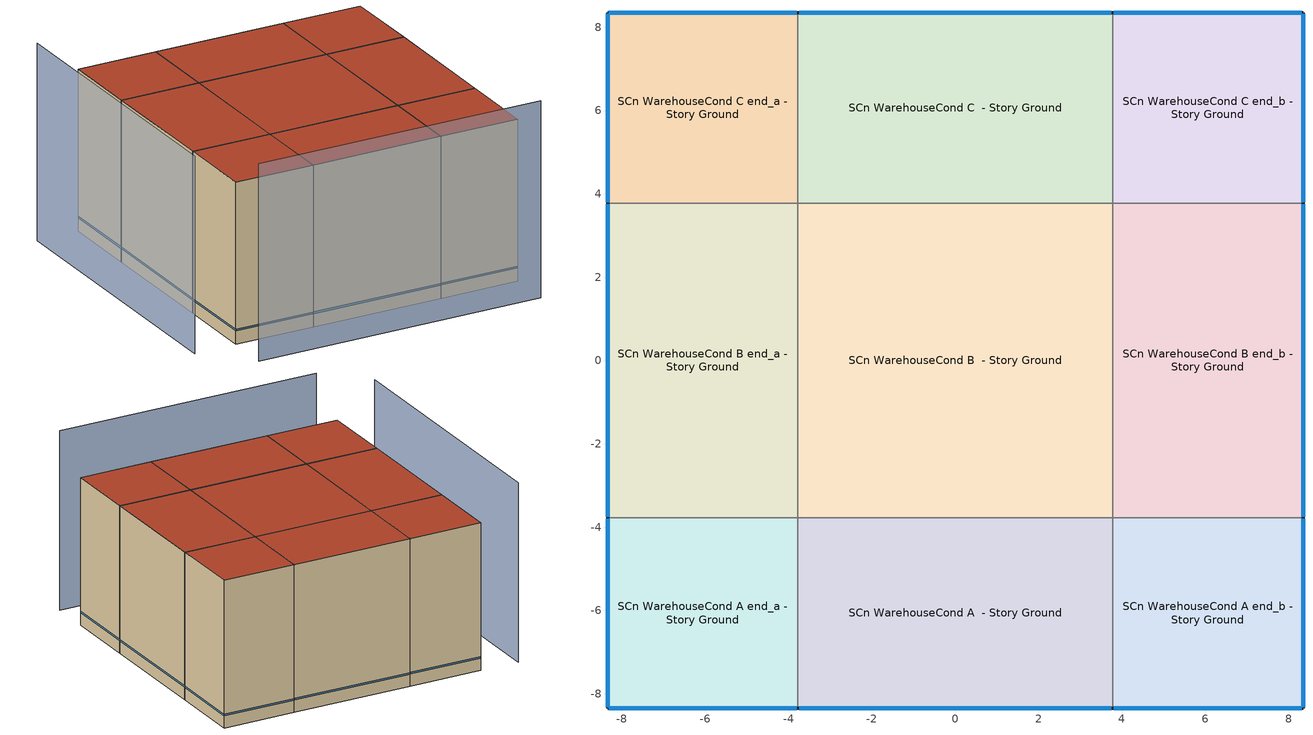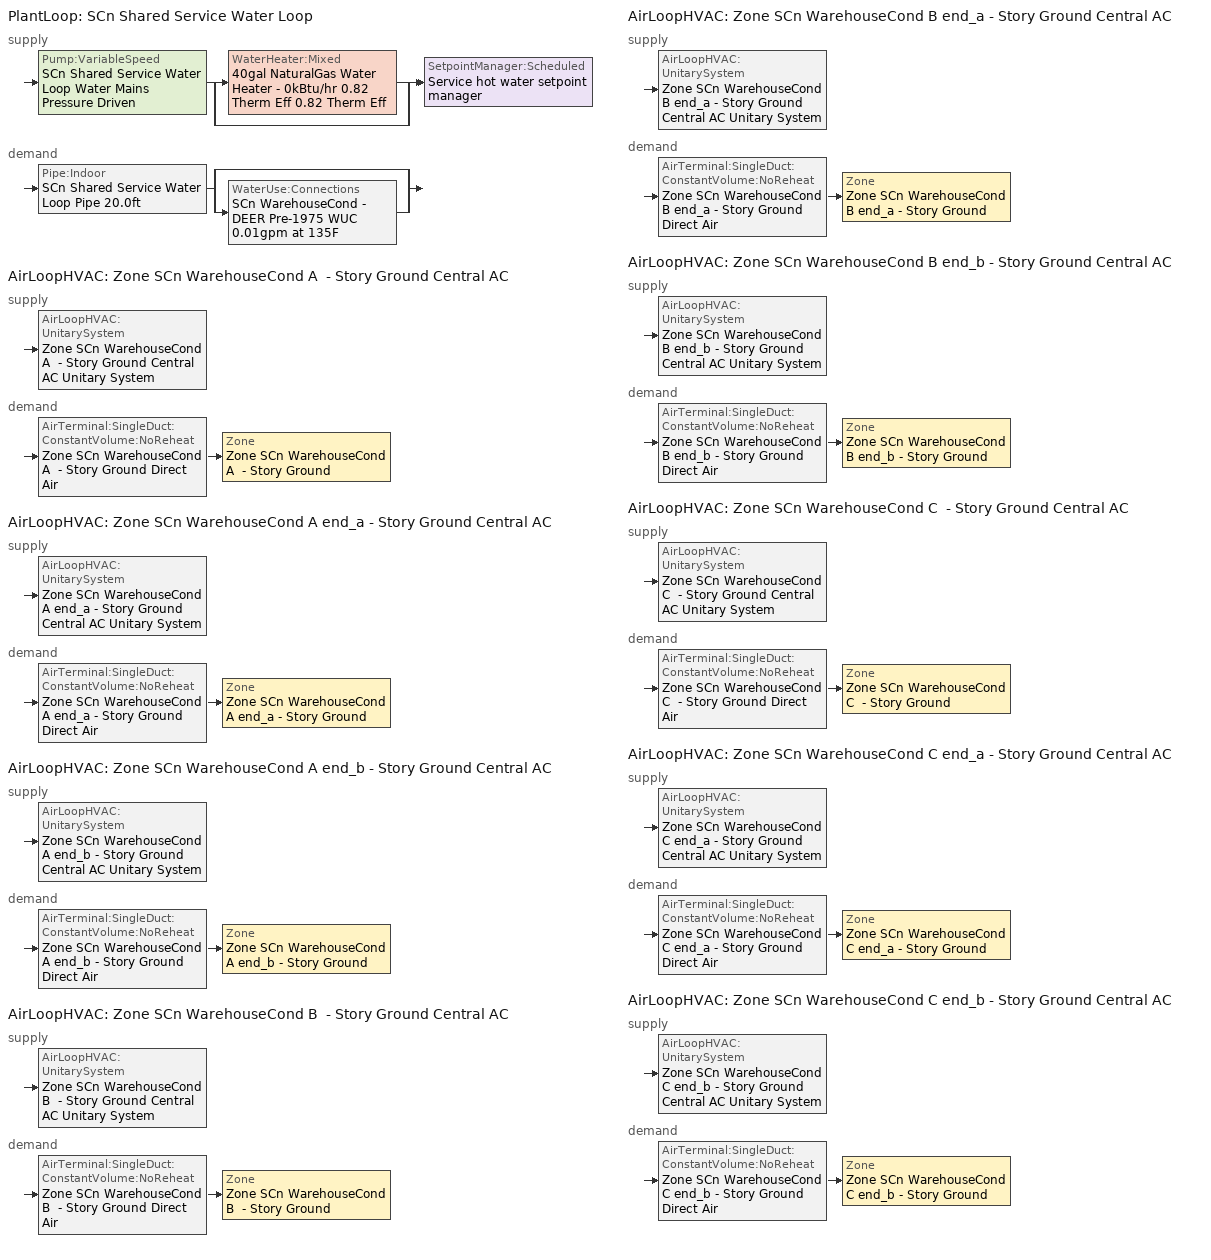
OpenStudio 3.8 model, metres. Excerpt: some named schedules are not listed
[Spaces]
SCn WarehouseCond A end_a - Story Ground
 floor ground: -8.35,-8.35 -8.35,-3.78 -3.78,-3.78 -3.78,-8.35 z0
 wall outside: -8.35,-3.78 -8.35,-8.35 -3.78,-8.35 z0:9.14
 wall to SCn WarehouseCond B end_a - Story Ground: -3.78,-3.78 -8.35,-3.78 z0:9.14
 wall to SCn WarehouseCond A  - Story Ground: -3.78,-8.35 -3.78,-3.78 z0:9.14
 window: -8.35,-3.8 -8.35,-8.32 / -8.32,-8.35 -3.8,-8.35 z0.76:0.85
 roof outside: -3.78,-8.35 -3.78,-3.78 -8.35,-3.78 -8.35,-8.35 z9.14
SCn WarehouseCond B end_a - Story Ground
 floor ground: -8.35,-3.78 -8.35,3.78 -3.78,3.78 -3.78,-3.78 z0
 wall outside: -8.35,3.78 -8.35,-3.78 z0:9.14
 wall to SCn WarehouseCond C end_a - Story Ground: -3.78,3.78 -8.35,3.78 z0:9.14
 wall to SCn WarehouseCond B  - Story Ground: -3.78,-3.78 -3.78,3.78 z0:9.14
 window: -8.35,3.75 -8.35,-3.75 z0.76:0.85
 roof outside: -3.78,-3.78 -3.78,3.78 -8.35,3.78 -8.35,-3.78 z9.14
SCn WarehouseCond C end_a - Story Ground
 floor ground: -8.35,3.78 -8.35,8.35 -3.78,8.35 -3.78,3.78 z0
 wall outside: -3.78,8.35 -8.35,8.35 -8.35,3.78 z0:9.14
 wall to SCn WarehouseCond C  - Story Ground: -3.78,3.78 -3.78,8.35 z0:9.14
 window: -8.35,8.32 -8.35,3.8 / -3.8,8.35 -8.32,8.35 z0.76:0.85
 roof outside: -3.78,3.78 -3.78,8.35 -8.35,8.35 -8.35,3.78 z9.14
SCn WarehouseCond A  - Story Ground
 floor ground: -3.78,-8.35 -3.78,-3.78 3.78,-3.78 3.78,-8.35 z0
 wall outside: -3.78,-8.35 3.78,-8.35 z0:9.14
 wall to SCn WarehouseCond B  - Story Ground: 3.78,-3.78 -3.78,-3.78 z0:9.14
 wall to SCn WarehouseCond A end_b - Story Ground: 3.78,-8.35 3.78,-3.78 z0:9.14
 window: -3.75,-8.35 3.75,-8.35 z0.76:0.85
 roof outside: 3.78,-8.35 3.78,-3.78 -3.78,-3.78 -3.78,-8.35 z9.14
SCn WarehouseCond B  - Story Ground
 floor ground: -3.78,-3.78 -3.78,3.78 3.78,3.78 3.78,-3.78 z0
 wall to SCn WarehouseCond C  - Story Ground: 3.78,3.78 -3.78,3.78 z0:9.14
 wall to SCn WarehouseCond B end_b - Story Ground: 3.78,-3.78 3.78,3.78 z0:9.14
 roof outside: 3.78,-3.78 3.78,3.78 -3.78,3.78 -3.78,-3.78 z9.14
SCn WarehouseCond C  - Story Ground
 floor ground: -3.78,3.78 -3.78,8.35 3.78,8.35 3.78,3.78 z0
 wall outside: 3.78,8.35 -3.78,8.35 z0:9.14
 wall to SCn WarehouseCond C end_b - Story Ground: 3.78,3.78 3.78,8.35 z0:9.14
 window: 3.75,8.35 -3.75,8.35 z0.76:0.85
 roof outside: 3.78,3.78 3.78,8.35 -3.78,8.35 -3.78,3.78 z9.14
SCn WarehouseCond A end_b - Story Ground
 floor ground: 3.78,-8.35 3.78,-3.78 8.35,-3.78 8.35,-8.35 z0
 wall outside: 3.78,-8.35 8.35,-8.35 8.35,-3.78 z0:9.14
 wall to SCn WarehouseCond B end_b - Story Ground: 8.35,-3.78 3.78,-3.78 z0:9.14
 window: 8.35,-8.32 8.35,-3.8 / 3.8,-8.35 8.32,-8.35 z0.76:0.85
 roof outside: 8.35,-8.35 8.35,-3.78 3.78,-3.78 3.78,-8.35 z9.14
SCn WarehouseCond B end_b - Story Ground
 floor ground: 3.78,-3.78 3.78,3.78 8.35,3.78 8.35,-3.78 z0
 wall outside: 8.35,-3.78 8.35,3.78 z0:9.14
 wall to SCn WarehouseCond C end_b - Story Ground: 8.35,3.78 3.78,3.78 z0:9.14
 window: 8.35,-3.75 8.35,3.75 z0.76:0.85
 roof outside: 8.35,-3.78 8.35,3.78 3.78,3.78 3.78,-3.78 z9.14
SCn WarehouseCond C end_b - Story Ground
 floor ground: 3.78,3.78 3.78,8.35 8.35,8.35 8.35,3.78 z0
 wall outside: 8.35,3.78 8.35,8.35 3.78,8.35 z0:9.14
 window: 8.32,8.35 3.8,8.35 / 8.35,3.8 8.35,8.32 z0.76:0.85
 roof outside: 8.35,3.78 8.35,8.35 3.78,8.35 3.78,3.78 z9.14
shading: -8.35,-10.79 8.35,-10.79 / -10.79,8.35 -10.79,-8.35 z0:11.13
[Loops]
PlantLoop 'SCn Shared Service Water Loop'
 supply: Pump:VariableSpeed 'SCn Shared Service Water Loop Water Mains Pressure Driven' > split
  | WaterHeater:Mixed '40gal NaturalGas Water Heater - 0kBtu/hr 0.82 Therm Eff 0.82 Therm Eff'
  | bypass
  join > SetpointManager:Scheduled 'Service hot water setpoint manager'
 demand: Pipe:Indoor 'SCn Shared Service Water Loop Pipe 20.0ft' > split
  | bypass
  | WaterUse:Connections 'SCn WarehouseCond - DEER Pre-1975 WUC 0.01gpm at 135F'
AirLoopHVAC 'Zone SCn WarehouseCond A  - Story Ground Central AC'
 supply: AirLoopHVAC:UnitarySystem 'Zone SCn WarehouseCond A  - Story Ground Central AC Unitary System'
 demand: AirTerminal:SingleDuct:ConstantVolume:NoReheat 'Zone SCn WarehouseCond A  - Story Ground Direct Air' > Zone 'Zone SCn WarehouseCond A  - Story Ground'
AirLoopHVAC 'Zone SCn WarehouseCond A end_a - Story Ground Central AC'
 supply: AirLoopHVAC:UnitarySystem 'Zone SCn WarehouseCond A end_a - Story Ground Central AC Unitary System'
 demand: AirTerminal:SingleDuct:ConstantVolume:NoReheat 'Zone SCn WarehouseCond A end_a - Story Ground Direct Air' > Zone 'Zone SCn WarehouseCond A end_a - Story Ground'
AirLoopHVAC 'Zone SCn WarehouseCond A end_b - Story Ground Central AC'
 supply: AirLoopHVAC:UnitarySystem 'Zone SCn WarehouseCond A end_b - Story Ground Central AC Unitary System'
 demand: AirTerminal:SingleDuct:ConstantVolume:NoReheat 'Zone SCn WarehouseCond A end_b - Story Ground Direct Air' > Zone 'Zone SCn WarehouseCond A end_b - Story Ground'
AirLoopHVAC 'Zone SCn WarehouseCond B  - Story Ground Central AC'
 supply: AirLoopHVAC:UnitarySystem 'Zone SCn WarehouseCond B  - Story Ground Central AC Unitary System'
 demand: AirTerminal:SingleDuct:ConstantVolume:NoReheat 'Zone SCn WarehouseCond B  - Story Ground Direct Air' > Zone 'Zone SCn WarehouseCond B  - Story Ground'
AirLoopHVAC 'Zone SCn WarehouseCond B end_a - Story Ground Central AC'
 supply: AirLoopHVAC:UnitarySystem 'Zone SCn WarehouseCond B end_a - Story Ground Central AC Unitary System'
 demand: AirTerminal:SingleDuct:ConstantVolume:NoReheat 'Zone SCn WarehouseCond B end_a - Story Ground Direct Air' > Zone 'Zone SCn WarehouseCond B end_a - Story Ground'
AirLoopHVAC 'Zone SCn WarehouseCond B end_b - Story Ground Central AC'
 supply: AirLoopHVAC:UnitarySystem 'Zone SCn WarehouseCond B end_b - Story Ground Central AC Unitary System'
 demand: AirTerminal:SingleDuct:ConstantVolume:NoReheat 'Zone SCn WarehouseCond B end_b - Story Ground Direct Air' > Zone 'Zone SCn WarehouseCond B end_b - Story Ground'
AirLoopHVAC 'Zone SCn WarehouseCond C  - Story Ground Central AC'
 supply: AirLoopHVAC:UnitarySystem 'Zone SCn WarehouseCond C  - Story Ground Central AC Unitary System'
 demand: AirTerminal:SingleDuct:ConstantVolume:NoReheat 'Zone SCn WarehouseCond C  - Story Ground Direct Air' > Zone 'Zone SCn WarehouseCond C  - Story Ground'
AirLoopHVAC 'Zone SCn WarehouseCond C end_a - Story Ground Central AC'
 supply: AirLoopHVAC:UnitarySystem 'Zone SCn WarehouseCond C end_a - Story Ground Central AC Unitary System'
 demand: AirTerminal:SingleDuct:ConstantVolume:NoReheat 'Zone SCn WarehouseCond C end_a - Story Ground Direct Air' > Zone 'Zone SCn WarehouseCond C end_a - Story Ground'
AirLoopHVAC 'Zone SCn WarehouseCond C end_b - Story Ground Central AC'
 supply: AirLoopHVAC:UnitarySystem 'Zone SCn WarehouseCond C end_b - Story Ground Central AC Unitary System'
 demand: AirTerminal:SingleDuct:ConstantVolume:NoReheat 'Zone SCn WarehouseCond C end_b - Story Ground Direct Air' > Zone 'Zone SCn WarehouseCond C end_b - Story Ground'
[Site]
CA_LOS-ANGELES-DOWNTOWN-_-_USA: Latitude {deg}=34.03; Longitude {deg}=-118.3; Time Zone {hr}=-8; Elevation {m}=56; Terrain=City
[Site:WaterMainsTemperature]
Calculation Method=Correlation; Annual Average Outdoor Air Temperature {C}=17.9083; Maximum Difference In Monthly Average Outdoor Air Temperatures {deltaC}=10.6
[SizingPeriod:DesignDay] Barometric Pressure {Pa}=100654; Wind Direction {deg}=0; Sky Clearness=0; Rain Indicator=No; Snow Indicator=No; Day of Month=21; Daylight Saving Time Indicator=No; Humidity Condition Type=Wetbulb; Dry-Bulb Temperature Range Modifier Type=DefaultMultipliers
Name | Maximum Dry-Bulb Temperature {C} | Daily Dry-Bulb Temperature Range {deltaC} | Wind Speed {m/s} | Month | Day Type | Wetbulb or DewPoint at Maximum Dry-Bulb {C} | Solar Model Indicator | ASHRAE Clear Sky Optical Depth for Beam Irradiance | ASHRAE Clear Sky Optical Depth for Diffuse Irradiance
CA_LOS-ANGELES-DOWNTOWN- Ann Clg .4% Condns DB=>MWB 1 | 32.8 | 9.7 | 1.5 | 8 | SummerDesignDay | 18.9 | ASHRAETau | 0.361 | 2.436
CA_LOS-ANGELES-DOWNTOWN- Ann Clg .4% Condns WB=>MDB 1 | 29.2 | 9.7 | 1.5 | 8 | SummerDesignDay | 22 | ASHRAETau | 0.361 | 2.436
CA_LOS-ANGELES-DOWNTOWN- Ann Htg 99.6% Condns DB 1 | 6.2 | 0 | 0.2 | 12 | WinterDesignDay | 6.2 | ASHRAEClearSky
[ClimateZones]
Climate Zone Institution Name 1=CEC; Climate Zone Document Name 1=California Climate Zone Descriptions; Climate Zone Document Year 1=1995; Climate Zone Value 1=8
[Building]
DEER Pre-1975|SCn: North Axis {deg}=90; Default Construction Set=Res DEER Pre-1975 - SCn - CEC T24-CEC8; Default Schedule Set=Building Default Schedule Set; Standards Building Type=SCn
[Site:GroundTemperature:BuildingSurface]
19.527, 19.502, 19.536, 19.598, 20.002, 21.64, 22.225, 22.375, 21.449, 20.121, 19.802, 19.633
[DefaultConstructionSet]
Res DEER Pre-1975 - SCn - CEC T24-CEC8: Default Exterior Surface Constructions=Default Surface Constructions 1; Default Interior Surface Constructions=Default Surface Constructions 2; Default Ground Contact Surface Constructions=Default Surface Constructions 3; Default Exterior SubSurface Constructions=Default Sub Surface Constructions 1; Default Interior SubSurface Constructions=Default Sub Surface Constructions 2; Interior Partition Construction=Typical Interior Partition
[DefaultSurfaceConstructions]
Name | Floor Construction | Wall Construction | Roof Ceiling Construction
Default Surface Constructions 1 | DEER Uncarpeted 6in Slab Floor | DEER Insulated Exterior Mass Wall R-3.51 | DEER Metal Framed Roof R-15.77
Default Surface Constructions 2 | DEER Uncarpeted 6in Slab Floor | Typical Interior Wall | DEER Uncarpeted 6in Slab Floor
Default Surface Constructions 3 | DEER Carpeted 6in Slab Floor | Typical Uninsulated Basement Mass Wall
[Construction]
DEER Uncarpeted 6in Slab Floor: Typical Insulation R-1.73, 6 in. Normalweight Concrete Floor
DEER Insulated Exterior Mass Wall R-3.51: 8 in. Concrete Block Wall, Typical Insulation R-1.73
DEER Metal Framed Roof R-15.77: Roof Membrane, Typical Insulation R-15.27, Metal Roof Surface
Typical Interior Wall: G01 13mm gypsum board, G01 13mm gypsum board
DEER Carpeted 6in Slab Floor: 6 in. Normalweight Concrete Floor, Typical Carpet Pad
Typical Uninsulated Basement Mass Wall: 8 in. Concrete Block Basement Wall
DEER Metal Framed Window U-1.23 SHGC 0.82: Simple Glazing U-1.23 SHGC 0.82
DEER Metal Framed Window U-1.23 SHGC 0.82 1: Simple Glazing U-1.23 SHGC 0.82 1
Typical Uninsulated Swinging Door: Typical Insulation
U 0.98 SHGC 0.68 Sgl Ref-B-H Clr 6mm: REF B CLEAR HI 6MM
Typical Insulated Metal Door: F08 Metal surface, Typical Insulation
DEER Skylight U-1.31 SHGC 0.61: Simple Glazing U-1.23 SHGC 0.61
Typical Interior Window: Clear 3mm
Typical Interior Door; Typical Interior Partition: G05 25mm wood
Uninsulated copper pipe 0.75in type L: Copper pipe 0.75in type L
InteriorFurnishings: Std Wood 6inch
[Material:NoMass] Roughness=Smooth; Thermal Absorptance=0.9; Solar Absorptance=0.7
Name | Thermal Resistance {m2-K/W} | Visible Absorptance
Typical Insulation R-1.73 | 0.305336 | 0.7
Typical Insulation R-15.27 | 2.68843 | 0.7
Typical Insulation | 0.0282222 | 0.7
Typical Carpet Pad | 0.21648 | 0.8
[Material] Thermal Absorptance=0.9
Name | Roughness | Thickness {m} | Conductivity {W/m-K} | Density {kg/m3} | Specific Heat {J/kg-K} | Solar Absorptance | Visible Absorptance
6 in. Normalweight Concrete Floor | MediumRough | 0.1524 | 2.31 | 2322 | 832 | 0.7 | 0.7
8 in. Concrete Block Wall | MediumRough | 0.2032 | 0.72 | 800 | 832 | 0.7 | 0.7
Roof Membrane | VeryRough | 0.0095 | 0.16 | 1121.29 | 1460 | 0.7 | 0.7
Metal Roof Surface; F08 Metal surface | Smooth | 0.0008 | 45.28 | 7824 | 500 | 0.7 | 0.7
G01 13mm gypsum board | Smooth | 0.0127 | 0.160031 | 800.001 | 1090.73 | 0.7 | 0.5
8 in. Concrete Block Basement Wall | MediumRough | 0.2032 | 1.326 | 1842 | 912 | 0.7 | 0.7
G05 25mm wood | MediumSmooth | 0.0254 | 0.15 | 608 | 1630 | 0.5 | 0.5
Copper pipe 0.75in type L | Smooth | 0.001143 | 386 | 8906.27 | 385.1856 | 0.7 | 0.7
Std Wood 6inch | MediumSmooth | 0.15 | 0.12 | 540 | 1210 | 0.7 | 0.7
[DefaultSubSurfaceConstructions]
Name | Fixed Window Construction | Operable Window Construction | Door Construction | Glass Door Construction | Overhead Door Construction | Skylight Construction | Tubular Daylight Dome Construction | Tubular Daylight Diffuser Construction
Default Sub Surface Constructions 1 | DEER Metal Framed Window U-1.23 SHGC 0.82 | DEER Metal Framed Window U-1.23 SHGC 0.82 1 | Typical Uninsulated Swinging Door | U 0.98 SHGC 0.68 Sgl Ref-B-H Clr 6mm | Typical Insulated Metal Door | DEER Skylight U-1.31 SHGC 0.61 | Typical Interior Window | Typical Interior Window
Default Sub Surface Constructions 2 | Typical Interior Window | Typical Interior Window | Typical Interior Door
[WindowMaterial:SimpleGlazingSystem] Visible Transmittance=0.25
Name | U-Factor {W/m2-K} | Solar Heat Gain Coefficient
Simple Glazing U-1.23 SHGC 0.82; Simple Glazing U-1.23 SHGC 0.82 1 | 6.98426 | 0.82
Simple Glazing U-1.23 SHGC 0.61 | 7 | 0.61
[WindowMaterial:Glazing] Optical Data Type=SpectralAverage; Infrared Transmittance at Normal Incidence=0; Front Side Infrared Hemispherical Emissivity=0.84; Conductivity {W/m-K}=0.9; Dirt Correction Factor for Solar and Visible Transmittance=1; Solar Diffusing=No
Name | Thickness {m} | Solar Transmittance at Normal Incidence | Front Side Solar Reflectance at Normal Incidence | Back Side Solar Reflectance at Normal Incidence | Visible Transmittance at Normal Incidence | Front Side Visible Reflectance at Normal Incidence | Back Side Visible Reflectance at Normal Incidence | Back Side Infrared Hemispherical Emissivity
REF B CLEAR HI 6MM | 0.006 | 0.24 | 0.16 | 0.32 | 0.3 | 0.16 | 0.29 | 0.6
Clear 3mm | 0.003 | 0.837 | 0.075 | 0.075 | 0.898 | 0.081 | 0.081 | 0.84
[SpaceType]
SCn WarehouseCond - DEER Pre-1975: Default Schedule Set=SCn WarehouseCond Schedule Set; Design Specification Outdoor Air Object=SCn WarehouseCond Ventilation; Standards Building Type=SCn; Standards Space Type=WarehouseCond
[BuildingStory]
Story Ground: Nominal Z Coordinate {m}=0; Nominal Floor to Floor Height {m}=9.144
[Space] Space Type=SCn WarehouseCond - DEER Pre-1975; Building Story=Story Ground
Name | Thermal Zone
SCn WarehouseCond A end_a - Story Ground | Zone SCn WarehouseCond A end_a - Story Ground
SCn WarehouseCond B end_a - Story Ground | Zone SCn WarehouseCond B end_a - Story Ground
SCn WarehouseCond C end_a - Story Ground | Zone SCn WarehouseCond C end_a - Story Ground
SCn WarehouseCond A  - Story Ground | Zone SCn WarehouseCond A  - Story Ground
SCn WarehouseCond B  - Story Ground | Zone SCn WarehouseCond B  - Story Ground
SCn WarehouseCond C  - Story Ground | Zone SCn WarehouseCond C  - Story Ground
SCn WarehouseCond A end_b - Story Ground | Zone SCn WarehouseCond A end_b - Story Ground
SCn WarehouseCond B end_b - Story Ground | Zone SCn WarehouseCond B end_b - Story Ground
SCn WarehouseCond C end_b - Story Ground | Zone SCn WarehouseCond C end_b - Story Ground
[ThermalZone] Multiplier=1; Use Ideal Air Loads=No
Name | Thermostat
Zone SCn WarehouseCond A end_a - Story Ground | SCn WarehouseCond - DEER Pre-1975 Thermostat 8
Zone SCn WarehouseCond B end_a - Story Ground | SCn WarehouseCond - DEER Pre-1975 Thermostat 6
Zone SCn WarehouseCond C end_a - Story Ground | SCn WarehouseCond - DEER Pre-1975 Thermostat 5
Zone SCn WarehouseCond A  - Story Ground | SCn WarehouseCond - DEER Pre-1975 Thermostat 7
Zone SCn WarehouseCond B  - Story Ground | SCn WarehouseCond - DEER Pre-1975 Thermostat 3
Zone SCn WarehouseCond C  - Story Ground | SCn WarehouseCond - DEER Pre-1975 Thermostat 2
Zone SCn WarehouseCond A end_b - Story Ground | SCn WarehouseCond - DEER Pre-1975 Thermostat 1
Zone SCn WarehouseCond B end_b - Story Ground | SCn WarehouseCond - DEER Pre-1975 Thermostat 4
Zone SCn WarehouseCond C end_b - Story Ground | SCn WarehouseCond - DEER Pre-1975 Thermostat
[Sizing:Zone] Zone Cooling Design Supply Air Temperature Input Method=SupplyAirTemperature; Zone Cooling Design Supply Air Temperature {C}=14; Zone Cooling Design Supply Air Temperature Difference {deltaC}=11.11; Zone Heating Design Supply Air Temperature Input Method=SupplyAirTemperature; Zone Heating Design Supply Air Temperature {C}=40; Zone Heating Design Supply Air Temperature Difference {deltaC}=11.11; Zone Cooling Design Supply Air Humidity Ratio {kg-H2O/kg-air}=0.0085; Zone Heating Design Supply Air Humidity Ratio {kg-H2O/kg-air}=0.008; Cooling Design Air Flow Method=DesignDay; Heating Design Air Flow Method=DesignDay; Account for Dedicated Outdoor Air System=No; Dedicated Outdoor Air System Control Strategy=NeutralSupplyAir; Dedicated Outdoor Air Low Setpoint Temperature for Design {C}=autosize; Dedicated Outdoor Air High Setpoint Temperature for Design {C}=autosize; Zone Load Sizing Method=Sensible Load Only No Latent Load; Zone Latent Cooling Design Supply Air Humidity Ratio Input Method=HumidityRatioDifference; Zone Cooling Design Supply Air Humidity Ratio Difference {kgWater/kgDryAir}=0.005; Zone Latent Heating Design Supply Air Humidity Ratio Input Method=HumidityRatioDifference; Zone Humidification Design Supply Air Humidity Ratio Difference {kgWater/kgDryAir}=0.005
Zone SCn WarehouseCond A end_a - Story Ground; Zone SCn WarehouseCond B end_a - Story Ground; Zone SCn WarehouseCond C end_a - Story Ground; Zone SCn WarehouseCond A  - Story Ground; Zone SCn WarehouseCond B  - Story Ground; Zone SCn WarehouseCond C  - Story Ground; Zone SCn WarehouseCond A end_b - Story Ground; Zone SCn WarehouseCond B end_b - Story Ground; Zone SCn WarehouseCond C end_b - Story Ground
[Zone equipment]
Zone SCn WarehouseCond A end_a - Story Ground: Zone SCn WarehouseCond A end_a - Story Ground Direct Air, Zone SCn WarehouseCond A end_a - Story Ground Electric Baseboard
Zone SCn WarehouseCond B end_a - Story Ground: Zone SCn WarehouseCond B end_a - Story Ground Direct Air, Zone SCn WarehouseCond B end_a - Story Ground Electric Baseboard
Zone SCn WarehouseCond C end_a - Story Ground: Zone SCn WarehouseCond C end_a - Story Ground Direct Air, Zone SCn WarehouseCond C end_a - Story Ground Electric Baseboard
Zone SCn WarehouseCond A  - Story Ground: Zone SCn WarehouseCond A  - Story Ground Direct Air, Zone SCn WarehouseCond A  - Story Ground Electric Baseboard
Zone SCn WarehouseCond B  - Story Ground: Zone SCn WarehouseCond B  - Story Ground Direct Air, Zone SCn WarehouseCond B  - Story Ground Electric Baseboard
Zone SCn WarehouseCond C  - Story Ground: Zone SCn WarehouseCond C  - Story Ground Direct Air, Zone SCn WarehouseCond C  - Story Ground Electric Baseboard
Zone SCn WarehouseCond A end_b - Story Ground: Zone SCn WarehouseCond A end_b - Story Ground Direct Air, Zone SCn WarehouseCond A end_b - Story Ground Electric Baseboard
Zone SCn WarehouseCond B end_b - Story Ground: Zone SCn WarehouseCond B end_b - Story Ground Direct Air, Zone SCn WarehouseCond B end_b - Story Ground Electric Baseboard
Zone SCn WarehouseCond C end_b - Story Ground: Zone SCn WarehouseCond C end_b - Story Ground Direct Air, Zone SCn WarehouseCond C end_b - Story Ground Electric Baseboard
[People:Definition]
SCn WarehouseCond People Definition: Number of People Calculation Method=People/Area; People per Space Floor Area {person/m2}=0.0236806; Fraction Radiant=0.3
[People]
SCn WarehouseCond People: People Definition=SCn WarehouseCond People Definition; Space or SpaceType=SCn WarehouseCond - DEER Pre-1975; Work Efficiency Schedule=Work Efficiency Schedule; Clothing Insulation Schedule=Clothing Schedule; Air Velocity Schedule=Air Velocity Schedule; Multiplier=1
[Lights:Definition]
SCn WarehouseCond Lights Definition: Design Level Calculation Method=Watts/Area; Watts per Space Floor Area {W/m2}=6.45835
[Lights]
SCn WarehouseCond Lights: Lights Definition=SCn WarehouseCond Lights Definition; Space or SpaceType=SCn WarehouseCond - DEER Pre-1975; Fraction Replaceable=0
[ElectricEquipment:Definition]
SCn WarehouseCond Elec Equip Definition: Design Level Calculation Method=Watts/Area; Watts per Space Floor Area {W/m2}=2.15278; Fraction Radiant=0.5
[ElectricEquipment]
SCn WarehouseCond Elec Equip: Electric Equipment Definition=SCn WarehouseCond Elec Equip Definition; Space or SpaceType=SCn WarehouseCond - DEER Pre-1975
[DesignSpecification:OutdoorAir]
SCn WarehouseCond Ventilation: Outdoor Air Method=Sum; Outdoor Air Flow per Person {m3/s-person}=0; Outdoor Air Flow per Floor Area {m3/s-m2}=0.000762; Outdoor Air Flow Rate {m3/s}=0; Outdoor Air Flow Air Changes per Hour {1/hr}=0
[DefaultScheduleSet]
Name | Number of People Schedule | People Activity Level Schedule | Lighting Schedule | Electric Equipment Schedule | Infiltration Schedule | Hours of Operation Schedule
SCn WarehouseCond Schedule Set | D_SCn_All_Occup_Yr | DEER Activity 220W/person | D17_SCn_WhCond_LF_Yr | D_SCn_All_Misc_Yr | D_SCn_All_C_Inf_Yr
Building Default Schedule Set |  |  |  |  |  | Building Hours of Operation NonResidential
[SpaceInfiltration:DesignFlowRate] Schedule=Always On Discrete; Design Flow Rate Calculation Method=Flow/ExteriorArea; Constant Term Coefficient=0; Temperature Term Coefficient=0; Velocity Term Coefficient=0.224; Velocity Squared Term Coefficient=0
Name | Space or SpaceType | Flow per Exterior Surface Area {m3/s-m2}
SCn WarehouseCond A  - Story Ground Infiltration | SCn WarehouseCond A  - Story Ground | 0.000128694
SCn WarehouseCond A end_a - Story Ground Infiltration | SCn WarehouseCond A end_a - Story Ground | 0.000154432
SCn WarehouseCond A end_b - Story Ground Infiltration | SCn WarehouseCond A end_b - Story Ground | 0.000154432
SCn WarehouseCond B end_a - Story Ground Infiltration | SCn WarehouseCond B end_a - Story Ground | 0.000128694
SCn WarehouseCond B end_b - Story Ground Infiltration | SCn WarehouseCond B end_b - Story Ground | 0.000128694
SCn WarehouseCond C  - Story Ground Infiltration | SCn WarehouseCond C  - Story Ground | 0.000128694
SCn WarehouseCond C end_a - Story Ground Infiltration | SCn WarehouseCond C end_a - Story Ground | 0.000154432
SCn WarehouseCond C end_b - Story Ground Infiltration | SCn WarehouseCond C end_b - Story Ground | 0.000154432
[Exterior:Lights:Definition]
Name | Design Level {W}
Parking Areas and Drives Def (W/ft^2) | 0.04
Building Facades Def (W/ft^2) | 0.15
Main Entries Def (W/ft) | 30
Other Doors Def (W/ft) | 20
[Exterior:Lights] Schedule=Always On Discrete; Control Option=AstronomicalClock
Name | Exterior Lights Definition | Multiplier
Parking Areas and Drives | Parking Areas and Drives Def (W/ft^2) | 1215
Building Facades | Building Facades Def (W/ft^2) | 6572.67
Main Entries | Main Entries Def (W/ft) | 8
Other Doors | Other Doors Def (W/ft) | 0.24
[WaterUse:Connections]
SCn WarehouseCond - DEER Pre-1975 WUC 0.01gpm at 135F: Water Use Equipment Name 1=SCn WarehouseCond - DEER Pre-1975 Service Water Use 0.01gpm at 135F
[WaterUse:Equipment:Definition]
SCn WarehouseCond - DEER Pre-1975 Service Water Use Def 0.01gpm: Peak Flow Rate {m3/s}=3.28201e-07; Target Temperature Schedule=Mixed Water At Faucet Temp - 135F; Sensible Fraction Schedule=Fraction Sensible - 0.2; Latent Fraction Schedule=Fraction Latent - 0.05
[WaterUse:Equipment]
SCn WarehouseCond - DEER Pre-1975 Service Water Use 0.01gpm at 135F: Water Use Equipment Definition=SCn WarehouseCond - DEER Pre-1975 Service Water Use Def 0.01gpm; Flow Rate Fraction Schedule=D_SCn_All_DHW_DHW_Yr
[PlantLoop]
SCn Shared Service Water Loop: Glycol Concentration=0; Maximum Loop Temperature {C}=60; Minimum Loop Temperature {C}=10; Plant Loop Volume {m3}=Autocalculate; Load Distribution Scheme=Optimal
[Sizing:Plant]
SCn Shared Service Water Loop: Loop Type=Heating; Design Loop Exit Temperature {C}=60; Loop Design Temperature Difference {deltaC}=5; Sizing Option=NonCoincident; Zone Timesteps in Averaging Window=1; Coincident Sizing Factor Mode=None
[SetpointManager:Scheduled]
Service hot water setpoint manager: Control Variable=Temperature; Schedule=Service Water Loop Temp - 140F; Setpoint Node or NodeList=SCn Shared Service Water Loop Supply Outlet Node
[Pump:VariableSpeed]
SCn Shared Service Water Loop Water Mains Pressure Driven: Rated Pump Head {Pa}=0.001; Motor Efficiency=0.84; Pump Control Type=Continuous; Skin Loss Radiative Fraction=0.5; Design Power Sizing Method=PowerPerFlowPerPressure; Design Electric Power per Unit Flow Rate {W/(m3/s)}=348701.1; Design Shaft Power per Unit Flow Rate per Unit Head {W-s/m3-Pa}=1.28205; Design Minimum Flow Rate Fraction=0
[WaterHeater:Mixed]
40gal NaturalGas Water Heater - 0kBtu/hr 0.82 Therm Eff 0.82 Therm Eff: Tank Volume {m3}=0.151416; Setpoint Temperature Schedule=Service Water Loop Temp - 140F; Deadband Temperature Difference {deltaC}=2; Maximum Temperature Limit {C}=60; Heater Control Type=Cycle; Heater Maximum Capacity {W}=76.8391; Heater Fuel Type=NaturalGas; Heater Thermal Efficiency=0.82; Off Cycle Parasitic Fuel Consumption Rate {W}=0; Off Cycle Parasitic Fuel Type=NaturalGas; Off Cycle Parasitic Heat Fraction to Tank=0.8; On Cycle Parasitic Fuel Consumption Rate {W}=0; On Cycle Parasitic Fuel Type=NaturalGas; Ambient Temperature Indicator=Schedule; Ambient Temperature Schedule=Water Heater Ambient Temp Schedule - 70F; Off Cycle Loss Coefficient to Ambient Temperature {W/K}=0.0232403; On Cycle Loss Coefficient to Ambient Temperature {W/K}=0.0232403; Use Side Effectiveness=1; Source Side Effectiveness=1; Use Side Design Flow Rate {m3/s}=autosize; Source Side Design Flow Rate {m3/s}=autosize; Indirect Water Heating Recovery Time {hr}=1.5; Source Side Flow Control Mode=IndirectHeatPrimarySetpoint
[WaterHeater:Sizing]
40gal NaturalGas Water Heater - 0kBtu/hr 0.82 Therm Eff 0.82 Therm Eff: Design Mode=PeakDraw; Time Storage Can Meet Peak Draw {hr}=0.538503; Time for Tank Recovery {hr}=0; Nominal Tank Volume for Autosizing Plant Connections {m3}=1
[Pipe:Indoor]
SCn Shared Service Water Loop Pipe 20.0ft: Construction=Uninsulated copper pipe 0.75in type L; Environment Type=Schedule; Ambient Temperature Schedule=SCn Shared Service Water Loop Piping Air Temp - 70F; Ambient Air Velocity Schedule=SCn Shared Service Water Loop Piping Air Velocity - 0.67mph; Pipe Inside Diameter {m}=0.019939; Pipe Length {m}=6.096
[ThermostatSetpoint:DualSetpoint] Heating Setpoint Temperature Schedule=D_SCn_All_HTemp_Yr; Cooling Setpoint Temperature Schedule=D_SCn_All_CTemp_Yr
SCn WarehouseCond - DEER Pre-1975 Thermostat; SCn WarehouseCond - DEER Pre-1975 Thermostat 1; SCn WarehouseCond - DEER Pre-1975 Thermostat 2; SCn WarehouseCond - DEER Pre-1975 Thermostat 3; SCn WarehouseCond - DEER Pre-1975 Thermostat 4; SCn WarehouseCond - DEER Pre-1975 Thermostat 5; SCn WarehouseCond - DEER Pre-1975 Thermostat 6; SCn WarehouseCond - DEER Pre-1975 Thermostat 7; SCn WarehouseCond - DEER Pre-1975 Thermostat 8
[AirLoopHVAC] Availability Schedule=Always On Discrete; Design Supply Air Flow Rate {m3/s}=AutoSize; Design Return Air Flow Fraction of Supply Air Flow=1
Zone SCn WarehouseCond A  - Story Ground Central AC; Zone SCn WarehouseCond A end_a - Story Ground Central AC; Zone SCn WarehouseCond A end_b - Story Ground Central AC; Zone SCn WarehouseCond B  - Story Ground Central AC; Zone SCn WarehouseCond B end_a - Story Ground Central AC; Zone SCn WarehouseCond B end_b - Story Ground Central AC; Zone SCn WarehouseCond C  - Story Ground Central AC; Zone SCn WarehouseCond C end_a - Story Ground Central AC; Zone SCn WarehouseCond C end_b - Story Ground Central AC
[Sizing:System] Type of Load to Size On=Sensible; Design Outdoor Air Flow Rate {m3/s}=Autosize; Central Heating Maximum System Air Flow Ratio=0.3; Preheat Design Temperature {C}=7.22222; Preheat Design Humidity Ratio {kg-H2O/kg-Air}=0.008; Precool Design Temperature {C}=12.7778; Precool Design Humidity Ratio {kg-H2O/kg-Air}=0.008; Central Cooling Design Supply Air Temperature {C}=12.7778; Central Heating Design Supply Air Temperature {C}=50; Sizing Option=NonCoincident; 100% Outdoor Air in Cooling=Yes; 100% Outdoor Air in Heating=Yes; Central Cooling Design Supply Air Humidity Ratio {kg-H2O/kg-Air}=0.0085; Central Heating Design Supply Air Humidity Ratio {kg-H2O/kg-Air}=0.008; Cooling Design Air Flow Method=DesignDay; Cooling Design Air Flow Rate {m3/s}=0; Heating Design Air Flow Method=DesignDay; Heating Design Air Flow Rate {m3/s}=0; System Outdoor Air Method=ZoneSum; Zone Maximum Outdoor Air Fraction=1; Cooling Supply Air Flow Rate Per Floor Area {m3/s-m2}=0.00996765; Cooling Fraction of Autosized Cooling Supply Air Flow Rate=1; Cooling Supply Air Flow Rate Per Unit Cooling Capacity {m3/s-W}=3.94755e-05; Heating Supply Air Flow Rate Per Floor Area {m3/s-m2}=0.00996765; Heating Fraction of Autosized Heating Supply Air Flow Rate=1; Heating Fraction of Autosized Cooling Supply Air Flow Rate=1; Heating Supply Air Flow Rate Per Unit Heating Capacity {m3/s-W}=3.15882e-05; Cooling Design Capacity Method=CoolingDesignCapacity; Cooling Design Capacity {W}=autosize; Cooling Design Capacity Per Floor Area {W/m2}=234.7; Fraction of Autosized Cooling Design Capacity=1; Heating Design Capacity Method=HeatingDesignCapacity; Heating Design Capacity {W}=autosize; Heating Design Capacity Per Floor Area {W/m2}=157; Fraction of Autosized Heating Design Capacity=1; Central Cooling Capacity Control Method=OnOff
Zone SCn WarehouseCond A  - Story Ground Central AC; Zone SCn WarehouseCond A end_a - Story Ground Central AC; Zone SCn WarehouseCond A end_b - Story Ground Central AC; Zone SCn WarehouseCond B  - Story Ground Central AC; Zone SCn WarehouseCond B end_a - Story Ground Central AC; Zone SCn WarehouseCond B end_b - Story Ground Central AC; Zone SCn WarehouseCond C  - Story Ground Central AC; Zone SCn WarehouseCond C end_a - Story Ground Central AC; Zone SCn WarehouseCond C end_b - Story Ground Central AC
[Coil:Cooling:DX:SingleSpeed] Availability Schedule=Always On Discrete; Rated Total Cooling Capacity {W}=autosize; Rated Sensible Heat Ratio=0.73; Rated COP {W/W}=3.91157; Rated Air Flow Rate {m3/s}=autosize; Rated Evaporator Fan Power Per Volume Flow Rate 2017 {W/(m3/s)}=773.391; Rated Evaporator Fan Power Per Volume Flow Rate 2023 {W/(m3/s)}=934.4; Total Cooling Capacity Function of Temperature Curve=SpltAC1Sp_ClCap_fT; Total Cooling Capacity Function of Flow Fraction Curve=DXCOOL-NECB2011-REF-CAPFFLOW; Energy Input Ratio Function of Temperature Curve=SpltAC1Sp_EIR_fT; Energy Input Ratio Function of Flow Fraction Curve=DXCOOL-NECB2011-REF-COOLEIRFFLOW; Part Load Fraction Correlation Curve=DXCOOL-NECB2011-REF-COOLPLFFPLR; Minimum Outdoor Dry-Bulb Temperature for Compressor Operation {C}=-25; Nominal Time for Condensate Removal to Begin {s}=1000; Ratio of Initial Moisture Evaporation Rate and Steady State Latent Capacity=1.5; Maximum Cycling Rate {cycles/hr}=3; Latent Capacity Time Constant {s}=45; Condenser Type=AirCooled; Evaporative Condenser Effectiveness=0; Evaporative Condenser Air Flow Rate {m3/s}=Autosize; Evaporative Condenser Pump Rated Power Consumption {W}=Autosize; Crankcase Heater Capacity {W}=0; Maximum Outdoor Dry-Bulb Temperature for Crankcase Heater Operation {C}=12.7778; Basin Heater Capacity {W/K}=0; Basin Heater Setpoint Temperature {C}=10
Zone SCn WarehouseCond A  - Story Ground Central AC Cooling Coil 11kBtu/hr 9.7SEER 10kBtu/hr 13.0SEER; Zone SCn WarehouseCond A end_a - Story Ground Central AC Cooling Coil 8kBtu/hr 9.7SEER 8kBtu/hr 13.0SEER; Zone SCn WarehouseCond A end_b - Story Ground Central AC Cooling Coil 13kBtu/hr 9.7SEER 12kBtu/hr 13.0SEER; Zone SCn WarehouseCond B  - Story Ground Central AC Cooling Coil 12kBtu/hr 9.7SEER 10kBtu/hr 13.0SEER; Zone SCn WarehouseCond B end_a - Story Ground Central AC Cooling Coil 10kBtu/hr 9.7SEER 9kBtu/hr 13.0SEER; Zone SCn WarehouseCond B end_b - Story Ground Central AC Cooling Coil 16kBtu/hr 9.7SEER 15kBtu/hr 13.0SEER; Zone SCn WarehouseCond C  - Story Ground Central AC Cooling Coil 16kBtu/hr 9.7SEER 15kBtu/hr 13.0SEER; Zone SCn WarehouseCond C end_a - Story Ground Central AC Cooling Coil 12kBtu/hr 9.7SEER 12kBtu/hr 13.0SEER; Zone SCn WarehouseCond C end_b - Story Ground Central AC Cooling Coil 15kBtu/hr 9.7SEER 15kBtu/hr 13.0SEER
[Fan:OnOff] Availability Schedule=Always On Discrete; Fan Total Efficiency=0.546; Pressure Rise {Pa}=622.722; Maximum Flow Rate {m3/s}=autosize; Motor Efficiency=0.84; Motor In Airstream Fraction=1
Name | Fan Power Ratio Function of Speed Ratio Curve | Fan Efficiency Ratio Function of Speed Ratio Curve
Zone SCn WarehouseCond A  - Story Ground Central AC Supply Fan | Fan On Off Power Curve | Fan On Off Efficiency Curve
Zone SCn WarehouseCond A end_a - Story Ground Central AC Supply Fan | Fan On Off Power Curve 1 | Fan On Off Efficiency Curve 1
Zone SCn WarehouseCond A end_b - Story Ground Central AC Supply Fan | Fan On Off Power Curve 2 | Fan On Off Efficiency Curve 2
Zone SCn WarehouseCond B  - Story Ground Central AC Supply Fan | Fan On Off Power Curve 3 | Fan On Off Efficiency Curve 3
Zone SCn WarehouseCond B end_a - Story Ground Central AC Supply Fan | Fan On Off Power Curve 4 | Fan On Off Efficiency Curve 4
Zone SCn WarehouseCond B end_b - Story Ground Central AC Supply Fan | Fan On Off Power Curve 5 | Fan On Off Efficiency Curve 5
Zone SCn WarehouseCond C  - Story Ground Central AC Supply Fan | Fan On Off Power Curve 6 | Fan On Off Efficiency Curve 6
Zone SCn WarehouseCond C end_a - Story Ground Central AC Supply Fan | Fan On Off Power Curve 7 | Fan On Off Efficiency Curve 7
Zone SCn WarehouseCond C end_b - Story Ground Central AC Supply Fan | Fan On Off Power Curve 8 | Fan On Off Efficiency Curve 8
[AirLoopHVAC:UnitarySystem] Control Type=Load; Dehumidification Control Type=None; Availability Schedule=Always On Discrete; Fan Placement=BlowThrough; Supply Air Fan Operating Mode Schedule=Always Off Discrete; DX Heating Coil Sizing Ratio=1; Use DOAS DX Cooling Coil=No; DOAS DX Cooling Coil Leaving Minimum Air Temperature {C}=2; Latent Load Control=SensibleOnlyLoadControl; Supply Air Flow Rate Method During Cooling Operation=SupplyAirFlowRate; Supply Air Flow Rate During Cooling Operation {m3/s}=autosize; Supply Air Flow Rate Method During Heating Operation=None; Supply Air Flow Rate Method When No Cooling or Heating is Required=None; No Load Supply Air Flow Rate Control Set To Low Speed=Yes; Maximum Supply Air Temperature {C}=50; Maximum Outdoor Dry-Bulb Temperature for Supplemental Heater Operation {C}=21; Ancilliary On-Cycle Electric Power {W}=0; Ancilliary Off-Cycle Electric Power {W}=0
Name | Controlling Zone or Thermostat Location | Supply Fan | Cooling Coil
Zone SCn WarehouseCond A  - Story Ground Central AC Unitary System | Zone SCn WarehouseCond A  - Story Ground | Zone SCn WarehouseCond A  - Story Ground Central AC Supply Fan | Zone SCn WarehouseCond A  - Story Ground Central AC Cooling Coil 11kBtu/hr 9.7SEER 10kBtu/hr 13.0SEER
Zone SCn WarehouseCond A end_a - Story Ground Central AC Unitary System | Zone SCn WarehouseCond A end_a - Story Ground | Zone SCn WarehouseCond A end_a - Story Ground Central AC Supply Fan | Zone SCn WarehouseCond A end_a - Story Ground Central AC Cooling Coil 8kBtu/hr 9.7SEER 8kBtu/hr 13.0SEER
Zone SCn WarehouseCond A end_b - Story Ground Central AC Unitary System | Zone SCn WarehouseCond A end_b - Story Ground | Zone SCn WarehouseCond A end_b - Story Ground Central AC Supply Fan | Zone SCn WarehouseCond A end_b - Story Ground Central AC Cooling Coil 13kBtu/hr 9.7SEER 12kBtu/hr 13.0SEER
Zone SCn WarehouseCond B  - Story Ground Central AC Unitary System | Zone SCn WarehouseCond B  - Story Ground | Zone SCn WarehouseCond B  - Story Ground Central AC Supply Fan | Zone SCn WarehouseCond B  - Story Ground Central AC Cooling Coil 12kBtu/hr 9.7SEER 10kBtu/hr 13.0SEER
Zone SCn WarehouseCond B end_a - Story Ground Central AC Unitary System | Zone SCn WarehouseCond B end_a - Story Ground | Zone SCn WarehouseCond B end_a - Story Ground Central AC Supply Fan | Zone SCn WarehouseCond B end_a - Story Ground Central AC Cooling Coil 10kBtu/hr 9.7SEER 9kBtu/hr 13.0SEER
Zone SCn WarehouseCond B end_b - Story Ground Central AC Unitary System | Zone SCn WarehouseCond B end_b - Story Ground | Zone SCn WarehouseCond B end_b - Story Ground Central AC Supply Fan | Zone SCn WarehouseCond B end_b - Story Ground Central AC Cooling Coil 16kBtu/hr 9.7SEER 15kBtu/hr 13.0SEER
Zone SCn WarehouseCond C  - Story Ground Central AC Unitary System | Zone SCn WarehouseCond C  - Story Ground | Zone SCn WarehouseCond C  - Story Ground Central AC Supply Fan | Zone SCn WarehouseCond C  - Story Ground Central AC Cooling Coil 16kBtu/hr 9.7SEER 15kBtu/hr 13.0SEER
Zone SCn WarehouseCond C end_a - Story Ground Central AC Unitary System | Zone SCn WarehouseCond C end_a - Story Ground | Zone SCn WarehouseCond C end_a - Story Ground Central AC Supply Fan | Zone SCn WarehouseCond C end_a - Story Ground Central AC Cooling Coil 12kBtu/hr 9.7SEER 12kBtu/hr 13.0SEER
Zone SCn WarehouseCond C end_b - Story Ground Central AC Unitary System | Zone SCn WarehouseCond C end_b - Story Ground | Zone SCn WarehouseCond C end_b - Story Ground Central AC Supply Fan | Zone SCn WarehouseCond C end_b - Story Ground Central AC Cooling Coil 15kBtu/hr 9.7SEER 15kBtu/hr 13.0SEER
[AirTerminal:SingleDuct:ConstantVolume:NoReheat] Availability Schedule=Always On Discrete; Maximum Air Flow Rate {m3/s}=AutoSize
Zone SCn WarehouseCond A  - Story Ground Direct Air; Zone SCn WarehouseCond A end_a - Story Ground Direct Air; Zone SCn WarehouseCond A end_b - Story Ground Direct Air; Zone SCn WarehouseCond B  - Story Ground Direct Air; Zone SCn WarehouseCond B end_a - Story Ground Direct Air; Zone SCn WarehouseCond B end_b - Story Ground Direct Air; Zone SCn WarehouseCond C  - Story Ground Direct Air; Zone SCn WarehouseCond C end_a - Story Ground Direct Air; Zone SCn WarehouseCond C end_b - Story Ground Direct Air
[ZoneHVAC:Baseboard:Convective:Electric] Availability Schedule=Always On Discrete; Nominal Capacity {W}=autosize; Efficiency=1
Zone SCn WarehouseCond A  - Story Ground Electric Baseboard; Zone SCn WarehouseCond A end_a - Story Ground Electric Baseboard; Zone SCn WarehouseCond A end_b - Story Ground Electric Baseboard; Zone SCn WarehouseCond B  - Story Ground Electric Baseboard; Zone SCn WarehouseCond B end_a - Story Ground Electric Baseboard; Zone SCn WarehouseCond B end_b - Story Ground Electric Baseboard; Zone SCn WarehouseCond C  - Story Ground Electric Baseboard; Zone SCn WarehouseCond C end_a - Story Ground Electric Baseboard; Zone SCn WarehouseCond C end_b - Story Ground Electric Baseboard
[InternalMass:Definition]
Internal Mass Definition 1: Construction=InteriorFurnishings; Design Level Calculation Method=SurfaceArea/Area; Surface Area per Space Floor Area=2
[InternalMass] Internal Mass Definition=Internal Mass Definition 1; Multiplier=1
Name | Space or SpaceType
SCn WarehouseCond C end_b - Story Ground Mass | SCn WarehouseCond C end_b - Story Ground
SCn WarehouseCond A end_b - Story Ground Mass | SCn WarehouseCond A end_b - Story Ground
SCn WarehouseCond C  - Story Ground Mass | SCn WarehouseCond C  - Story Ground
SCn WarehouseCond B  - Story Ground Mass | SCn WarehouseCond B  - Story Ground
SCn WarehouseCond B end_b - Story Ground Mass | SCn WarehouseCond B end_b - Story Ground
SCn WarehouseCond C end_a - Story Ground Mass | SCn WarehouseCond C end_a - Story Ground
SCn WarehouseCond B end_a - Story Ground Mass | SCn WarehouseCond B end_a - Story Ground
SCn WarehouseCond A  - Story Ground Mass | SCn WarehouseCond A  - Story Ground
SCn WarehouseCond A end_a - Story Ground Mass | SCn WarehouseCond A end_a - Story Ground
[Schedule:Ruleset]
Name | Default Day Schedule | Summer Design Day Schedule | Winter Design Day Schedule
Clothing Schedule | Clothing Schedule Default Winter Clothes
Air Velocity Schedule | Air Velocity Schedule Default
Work Efficiency Schedule | Work Efficiency Schedule Default
D_SCn_All_Occup_Yr | D_SCn_All_Occup_Yr Default | D_SCn_All_Occup_Yr Summer Design Day | D_SCn_All_Occup_Yr Winter Design Day
DEER Activity 220W/person | DEER Activity 220W/person Default | DEER Activity 220W/person Summer Design Day | DEER Activity 220W/person Winter Design Day
D17_SCn_WhCond_LF_Yr | D17_SCn_WhCond_LF_Yr Default | D17_SCn_WhCond_LF_Yr Summer Design Day | D17_SCn_WhCond_LF_Yr Winter Design Day
D_SCn_All_Misc_Yr | D_SCn_All_Misc_Yr Default | D_SCn_All_Misc_Yr Summer Design Day | D_SCn_All_Misc_Yr Winter Design Day
D_SCn_All_C_Inf_Yr | D_SCn_All_C_Inf_Yr Default | D_SCn_All_C_Inf_Yr Summer Design Day | D_SCn_All_C_Inf_Yr Winter Design Day
D_SCn_All_DHW_DHW_Yr | D_SCn_All_DHW_DHW_Yr Default | D_SCn_All_DHW_DHW_Yr Summer Design Day | D_SCn_All_DHW_DHW_Yr Winter Design Day
Fraction Sensible - 0.2 | Fraction Sensible - 0.2 Default
Fraction Latent - 0.05 | Fraction Latent - 0.05 Default
Mixed Water At Faucet Temp - 135F | Mixed Water At Faucet Temp - 135F Default
Service Water Loop Temp - 140F | Service Water Loop Temp - 140F Default
Water Heater Ambient Temp Schedule - 70F | Water Heater Ambient Temp Schedule - 70F Default
SCn Shared Service Water Loop Piping Air Temp - 70F | SCn Shared Service Water Loop Piping Air Temp - 70F Default
SCn Shared Service Water Loop Piping Air Velocity - 0.67mph | SCn Shared Service Water Loop Piping Air Velocity - 0.67mph Default
D_SCn_All_HTemp_Yr | D_SCn_All_HTemp_Yr Default | D_SCn_All_HTemp_Yr Summer Design Day | D_SCn_All_HTemp_Yr Winter Design Day
D_SCn_All_CTemp_Yr | D_SCn_All_CTemp_Yr Default | D_SCn_All_CTemp_Yr Summer Design Day | D_SCn_All_CTemp_Yr Winter Design Day
Building Hours of Operation NonResidential | Building Hours of Operation NonResidential Default | Building Hours of Operation NonResidential Summer Design Day | Building Hours of Operation NonResidential Winter Design Day
[Schedule:Day]
Clothing Schedule Default Winter Clothes; D_SCn_All_Occup_Yr Summer Design Day; D17_SCn_WhCond_LF_Yr Summer Design Day; D_SCn_All_Misc_Yr Summer Design Day; Building Hours of Operation NonResidential Winter Design Day; Building Hours of Operation NonResidential Summer Design Day: No, 24, 0, 1
Air Velocity Schedule Default: No, 24, 0, 0.2
Work Efficiency Schedule Default; D_SCn_All_Occup_Yr Winter Design Day; D17_SCn_WhCond_LF_Yr Winter Design Day; D_SCn_All_Misc_Yr Winter Design Day: No, 24, 0, 0
D_SCn_All_Occup_Yr Default: Average, 6, 30, 0, 6, 45, 0.1, 7, 0, 0.2, 7, 15, 0.3, 7, 30, 0.4, 7, 45, 0.5, 8, 0, 0.6, 8, 15, 0.7, 8, 30, 0.8, 15, 45, 0.8, 16, 0, 0.7, 16, 15, 0.6, 16, 30, 0.5, 16, 45, 0.4, 17, 0, 0.3, 17, 15, 0.2, 17, 30, 0.1, 17, 45, 0, 24, 0, 0
DEER Activity 220W/person Default: Average, 1, 0, 220, 24, 0, 220
DEER Activity 220W/person Winter Design Day; DEER Activity 220W/person Summer Design Day: No, 24, 0, 220
D17_SCn_WhCond_LF_Yr Default: Average, 9, 0, 0.145, 16, 15, 0.7, 24, 0, 0.145
D_SCn_All_Misc_Yr Default: Average, 7, 30, 0.4, 7, 45, 0.425, 8, 0, 0.45, 8, 15, 0.475, 8, 30, 0.5, 8, 45, 0.575, 9, 0, 0.65, 9, 15, 0.725, 9, 30, 0.8, 9, 37, 0.875, 9, 52, 0.88125, 10, 7, 0.8875, 10, 22, 0.89375, 10, 37, 0.9, 10, 52, 0.90625, 11, 7, 0.9125, 11, 22, 0.91875, 11, 37, 0.925, 11, 52, 0.91875, 12, 7, 0.9125, 12, 22, 0.90625, 12, 37, 0.9, 13, 37, 0.9, 13, 52, 0.89375, 14, 7, 0.8875, 14, 22, 0.88125, 14, 37, 0.875, 14, 45, 0.85, 15, 0, 0.8375, 15, 15, 0.825, 15, 30, 0.8125, 15, 45, 0.8, 16, 0, 0.75, 16, 15, 0.7, 16, 30, 0.65, 16, 45, 0.6, 17, 0, 0.575, 17, 15, 0.55, 17, 30, 0.525, 17, 45, 0.5, 18, 0, 0.4875, 18, 15, 0.475, 18, 30, 0.4625, 18, 45, 0.45, 19, 45, 0.45, 20, 0, 0.44375, 20, 15, 0.4375, 20, 30, 0.43125, 20, 45, 0.425, 21, 0, 0.41875, 21, 15, 0.4125, 21, 30, 0.40625, 21, 45, 0.4, 24, 0, 0.4
D_SCn_All_C_Inf_Yr Default; D_SCn_All_C_Inf_Yr Summer Design Day; D_SCn_All_C_Inf_Yr Winter Design Day: No, 6, 0, 1, 19, 0, 0.5, 24, 0, 1
D_SCn_All_HTemp_Yr Default: Average, 1, 0, 21.1, 24, 0, 21.1
D_SCn_All_HTemp_Yr Summer Design Day; D_SCn_All_HTemp_Yr Winter Design Day: No, 24, 0, 21.1
D_SCn_All_CTemp_Yr Default: Average, 1, 0, 24.4, 24, 0, 24.4
D_SCn_All_CTemp_Yr Summer Design Day; D_SCn_All_CTemp_Yr Winter Design Day: No, 24, 0, 24.4
Building Hours of Operation NonResidential Default: No, 7, 0, 0, 17, 15, 1, 24, 0, 0
[Schedule:Rule] Date Specification Type=DateRange; Start Day=1
Name | Schedule Ruleset | Rule Order | Day Schedule | Start Month | End Month | End Day | Apply Sunday | Apply Saturday | Apply Monday | Apply Tuesday | Apply Wednesday | Apply Thursday | Apply Friday
Schedule Rule 1 | Clothing Schedule | 0 | Clothing Schedule Summer Clothes | 5 | 9 | 30
Schedule Rule 3 | D17_SCn_WhCond_LF_Yr | 0 | D17_SCn_WhCond_LF_Yr Wknd|Hol Day | 1 | 12 | 31 | Yes | Yes
Schedule Rule 5 | D_SCn_All_Misc_Yr | 0 | D_SCn_All_Misc_Yr Wknd|Hol Day | 1 | 12 | 31 | Yes | Yes
Schedule Rule 6 | D_SCn_All_C_Inf_Yr | 1 | D_SCn_All_C_Inf_Yr Default|Wkdy Day | 1 | 12 | 31 |  |  | Yes | Yes | Yes | Yes | Yes
Schedule Rule 7 | D_SCn_All_C_Inf_Yr | 0 | D_SCn_All_C_Inf_Yr Wknd Day | 1 | 12 | 31 | Yes | Yes
Schedule Rule 11 | D_SCn_All_HTemp_Yr | 0 | D_SCn_All_HTemp_Yr Wknd Day | 1 | 12 | 31 | Yes | Yes
Schedule Rule 13 | D_SCn_All_CTemp_Yr | 0 | D_SCn_All_CTemp_Yr Wknd Day | 1 | 12 | 31 | Yes | Yes
[Schedule:Constant]
Name | Value
Always On Discrete | 1
Always Off Discrete | 0
[Curve:Biquadratic] Minimum Value of x=7.22222; Maximum Value of x=29.44444; Minimum Value of y=-23.333; Maximum Value of y=46.11111
Name | Coefficient1 Constant | Coefficient2 x | Coefficient3 x**2 | Coefficient4 y | Coefficient5 y**2 | Coefficient6 x*y
SpltAC1Sp_ClCap_fT | 0.67916 | 0.016938 | 0.00069336 | 0.0045576 | -8.42e-05 | -0.00047628
SpltAC1Sp_EIR_fT | 0.739046 | -0.00778968 | 0.000128304 | -0.00027 | 0.0006642 | -0.000648
[Curve:Quadratic] Coefficient1 Constant=1; Coefficient2 x=0; Coefficient3 x**2=0; Minimum Value of x=0; Maximum Value of x=1
DXCOOL-NECB2011-REF-CAPFFLOW; DXCOOL-NECB2011-REF-COOLEIRFFLOW
[Curve:Exponent] Coefficient1 Constant=1; Coefficient2 Constant=0; Coefficient3 Constant=0; Minimum Value of x=0; Maximum Value of x=1
Fan On Off Power Curve; Fan On Off Power Curve 1; Fan On Off Power Curve 2; Fan On Off Power Curve 3; Fan On Off Power Curve 4; Fan On Off Power Curve 5; Fan On Off Power Curve 6; Fan On Off Power Curve 7; Fan On Off Power Curve 8
[Curve:Cubic] Maximum Value of x=1
Name | Coefficient1 Constant | Coefficient2 x | Coefficient3 x**2 | Coefficient4 x**3 | Minimum Value of x
Fan On Off Efficiency Curve; Fan On Off Efficiency Curve 1; Fan On Off Efficiency Curve 2; Fan On Off Efficiency Curve 3; Fan On Off Efficiency Curve 4; Fan On Off Efficiency Curve 5; Fan On Off Efficiency Curve 6; Fan On Off Efficiency Curve 7; Fan On Off Efficiency Curve 8 | 1 | 0 | 0 | 0 | 0
DXCOOL-NECB2011-REF-COOLPLFFPLR | 0.0277 | 4.9151 | -8.184 | 4.2702 | 0.7
